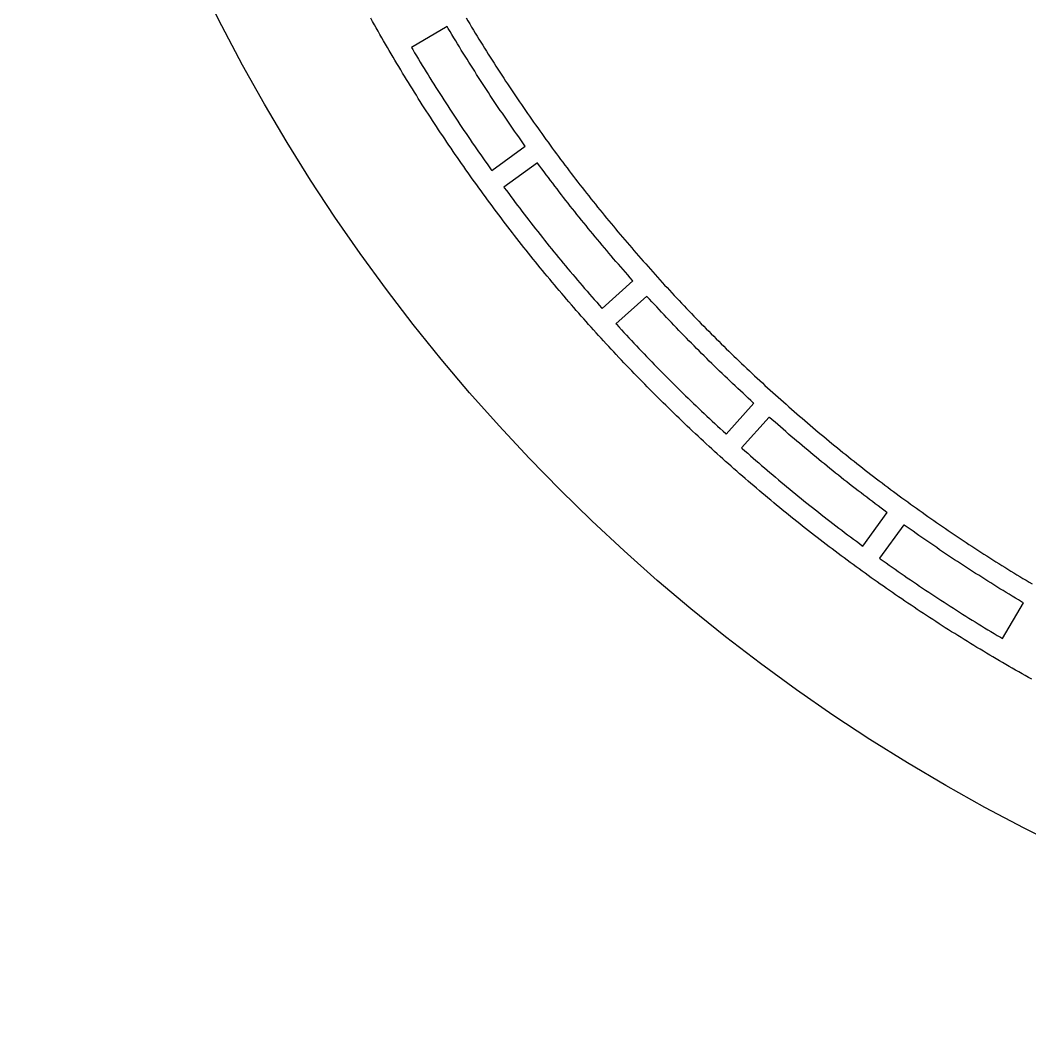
# Model space of a CAD drawing. Header units: millimetres. Extents: x -14.2 to 14.2, y -14.2 to 14.2.
# Drawn here: x -14.25 to -6.44, y -14.25 to -6.44 of the extents above; entities that cross this region are included whole.
import ezdxf

# ---------------------------------------------------------------- set-up
doc = ezdxf.new("R2010")
doc.units = ezdxf.units.MM
doc.layers.add('ALTIN', color=2, linetype='Continuous')
doc.layers.add('KESIM', color=1, linetype='Continuous')

msp = doc.modelspace()

# ---------------------------------------------------------------- linework, layer by layer
at = {"layer": 'ALTIN'}
for points in [[(-6.4295, -11.5397), (-6.4547, -11.5257), (-6.4798, -11.5116), (-6.5049, -11.4974), (-6.53, -11.4832), (-6.555, -11.4689), (-6.58, -11.4546), (-6.605, -11.4402), (-6.6299, -11.4258), (-6.6549, -11.4113), (-6.6797, -11.3967), (-6.7046, -11.3821), (-6.7294, -11.3675), (-6.7542, -11.3528), (-6.7789, -11.338), (-6.8037, -11.3232), (-6.8283, -11.3083), (-6.853, -11.2934), (-6.8776, -11.2784), (-6.9022, -11.2634), (-6.9268, -11.2483), (-6.9513, -11.2332), (-6.9758, -11.218), (-7.0002, -11.2027), (-7.0247, -11.1874), (-7.049, -11.1721), (-7.0734, -11.1567), (-7.0977, -11.1412), (-7.122, -11.1257), (-7.1463, -11.1101), (-7.1705, -11.0945), (-7.1947, -11.0788), (-7.2188, -11.0631), (-7.243, -11.0473), (-7.267, -11.0315), (-7.2911, -11.0156), (-7.3151, -10.9997), (-7.3391, -10.9837), (-7.363, -10.9677), (-7.3869, -10.9516), (-7.4108, -10.9354), (-7.4347, -10.9193), (-7.4585, -10.903), (-7.4822, -10.8867), (-7.506, -10.8704), (-7.5297, -10.854), (-7.5533, -10.8375), (-7.5769, -10.821), (-7.6005, -10.8044), (-7.6241, -10.7878), (-7.6476, -10.7712), (-7.6711, -10.7545), (-7.6945, -10.7377), (-7.7179, -10.7209), (-7.7413, -10.704), (-7.7646, -10.6871), (-7.7879, -10.6701), (-7.8112, -10.6531), (-7.8344, -10.6361), (-7.8576, -10.6189), (-7.8808, -10.6018), (-7.9039, -10.5846), (-7.9269, -10.5673), (-7.95, -10.55), (-7.973, -10.5326), (-7.9959, -10.5152), (-8.0189, -10.4977), (-8.0417, -10.4802), (-8.0646, -10.4626), (-8.0874, -10.445), (-8.1102, -10.4273), (-8.1329, -10.4096), (-8.1556, -10.3919), (-8.1782, -10.374), (-8.2008, -10.3562), (-8.2234, -10.3383), (-8.246, -10.3203), (-8.2684, -10.3023), (-8.2909, -10.2842), (-8.3133, -10.2661), (-8.3357, -10.2479), (-8.358, -10.2297), (-8.3803, -10.2115), (-8.4026, -10.1932), (-8.4248, -10.1748), (-8.447, -10.1564), (-8.4691, -10.1379), (-8.4912, -10.1194), (-8.5133, -10.1009), (-8.5353, -10.0823), (-8.5573, -10.0637), (-8.5792, -10.045), (-8.6011, -10.0262), (-8.623, -10.0074), (-8.6448, -9.9886), (-8.6665, -9.9697), (-8.6883, -9.9508), (-8.71, -9.9318), (-8.7316, -9.9128), (-8.7532, -9.8937), (-8.7748, -9.8746), (-8.7963, -9.8554), (-8.8178, -9.8362), (-8.8392, -9.8169), (-8.8606, -9.7976), (-8.882, -9.7783), (-8.9033, -9.7589), (-8.9245, -9.7394), (-8.9458, -9.7199), (-8.967, -9.7004), (-8.9881, -9.6808), (-9.0092, -9.6612), (-9.0303, -9.6415), (-9.0513, -9.6218), (-9.0722, -9.602), (-9.0932, -9.5822), (-9.114, -9.5623), (-9.1349, -9.5424), (-9.1557, -9.5225), (-9.1764, -9.5025), (-9.1971, -9.4824), (-9.2178, -9.4623), (-9.2384, -9.4422), (-9.259, -9.422), (-9.2795, -9.4018), (-9.3, -9.3815), (-9.3205, -9.3612), (-9.3409, -9.3409), (-9.3612, -9.3205), (-9.3815, -9.3), (-9.4018, -9.2795), (-9.422, -9.259), (-9.4422, -9.2384), (-9.4623, -9.2178), (-9.4824, -9.1971), (-9.5025, -9.1764), (-9.5225, -9.1557), (-9.5424, -9.1349), (-9.5623, -9.114), (-9.5822, -9.0932), (-9.602, -9.0722), (-9.6218, -9.0513), (-9.6415, -9.0303), (-9.6612, -9.0092), (-9.6808, -8.9881), (-9.7004, -8.967), (-9.7199, -8.9458), (-9.7394, -8.9245), (-9.7589, -8.9033), (-9.7783, -8.882), (-9.7976, -8.8606), (-9.8169, -8.8392), (-9.8362, -8.8178), (-9.8554, -8.7963), (-9.8746, -8.7748), (-9.8937, -8.7532), (-9.9128, -8.7316), (-9.9318, -8.71), (-9.9508, -8.6883), (-9.9697, -8.6665), (-9.9886, -8.6448), (-10.0074, -8.623), (-10.0262, -8.6011), (-10.045, -8.5792), (-10.0637, -8.5573), (-10.0823, -8.5353), (-10.1009, -8.5133), (-10.1194, -8.4912), (-10.1379, -8.4691), (-10.1564, -8.447), (-10.1748, -8.4248), (-10.1932, -8.4026), (-10.2115, -8.3803), (-10.2297, -8.358), (-10.2479, -8.3357), (-10.2661, -8.3133), (-10.2842, -8.2909), (-10.3023, -8.2684), (-10.3203, -8.246), (-10.3383, -8.2234), (-10.3562, -8.2008), (-10.374, -8.1782), (-10.3919, -8.1556), (-10.4096, -8.1329), (-10.4273, -8.1102), (-10.445, -8.0874), (-10.4626, -8.0646), (-10.4802, -8.0417), (-10.4977, -8.0189), (-10.5152, -7.9959), (-10.5326, -7.973), (-10.55, -7.95), (-10.5673, -7.9269), (-10.5846, -7.9039), (-10.6018, -7.8808), (-10.6189, -7.8576), (-10.6361, -7.8344), (-10.6531, -7.8112), (-10.6701, -7.7879), (-10.6871, -7.7646), (-10.704, -7.7413), (-10.7209, -7.7179), (-10.7377, -7.6945), (-10.7545, -7.6711), (-10.7712, -7.6476), (-10.7878, -7.6241), (-10.8044, -7.6005), (-10.821, -7.5769), (-10.8375, -7.5533), (-10.854, -7.5297), (-10.8704, -7.506), (-10.8867, -7.4822), (-10.903, -7.4585), (-10.9193, -7.4347), (-10.9354, -7.4108), (-10.9516, -7.3869), (-10.9677, -7.363), (-10.9837, -7.3391), (-10.9997, -7.3151), (-11.0156, -7.2911), (-11.0315, -7.267), (-11.0473, -7.243), (-11.0631, -7.2188), (-11.0788, -7.1947), (-11.0945, -7.1705), (-11.1101, -7.1463), (-11.1257, -7.122), (-11.1412, -7.0977), (-11.1567, -7.0734), (-11.1721, -7.049), (-11.1874, -7.0247), (-11.2027, -7.0002), (-11.218, -6.9758), (-11.2332, -6.9513), (-11.2483, -6.9268), (-11.2634, -6.9022), (-11.2784, -6.8776), (-11.2934, -6.853), (-11.3083, -6.8283), (-11.3232, -6.8037), (-11.338, -6.7789), (-11.3528, -6.7542), (-11.3675, -6.7294), (-11.3821, -6.7046), (-11.3967, -6.6797), (-11.4113, -6.6549), (-11.4258, -6.6299), (-11.4402, -6.605), (-11.4546, -6.58), (-11.4689, -6.555), (-11.4832, -6.53), (-11.4974, -6.5049), (-11.5116, -6.4798), (-11.5257, -6.4547), (-11.5397, -6.4295)], [(-10.8027, -6.427), (-10.7887, -6.4505), (-10.7746, -6.474), (-10.7604, -6.4975), (-10.7462, -6.521), (-10.732, -6.5444), (-10.7177, -6.5678), (-10.7033, -6.5912), (-10.6889, -6.6145), (-10.6745, -6.6378), (-10.66, -6.6611), (-10.6454, -6.6843), (-10.6308, -6.7075), (-10.6161, -6.7307), (-10.6014, -6.7539), (-10.5867, -6.777), (-10.5719, -6.8), (-10.557, -6.8231), (-10.5421, -6.8461), (-10.5271, -6.8691), (-10.5121, -6.892), (-10.4971, -6.915), (-10.4819, -6.9378), (-10.4668, -6.9607), (-10.4516, -6.9835), (-10.4363, -7.0063), (-10.421, -7.0291), (-10.4056, -7.0518), (-10.3902, -7.0745), (-10.3748, -7.0971), (-10.3593, -7.1197), (-10.3437, -7.1423), (-10.3281, -7.1649), (-10.3124, -7.1874), (-10.2967, -7.2099), (-10.281, -7.2323), (-10.2652, -7.2547), (-10.2493, -7.2771), (-10.2334, -7.2994), (-10.2175, -7.3217), (-10.2015, -7.344), (-10.1854, -7.3663), (-10.1693, -7.3885), (-10.1532, -7.4106), (-10.137, -7.4328), (-10.1208, -7.4549), (-10.1045, -7.4769), (-10.0881, -7.4989), (-10.0718, -7.5209), (-10.0553, -7.5429), (-10.0388, -7.5648), (-10.0223, -7.5867), (-10.0057, -7.6085), (-9.9891, -7.6304), (-9.9725, -7.6521), (-9.9557, -7.6739), (-9.939, -7.6956), (-9.9222, -7.7172), (-9.9053, -7.7389), (-9.8884, -7.7605), (-9.8714, -7.782), (-9.8544, -7.8035), (-9.8374, -7.825), (-9.8203, -7.8465), (-9.8031, -7.8679), (-9.786, -7.8892), (-9.7687, -7.9106), (-9.7514, -7.9319), (-9.7341, -7.9531), (-9.7167, -7.9743), (-9.6993, -7.9955), (-9.6819, -8.0166), (-9.6643, -8.0377), (-9.6468, -8.0588), (-9.6292, -8.0798), (-9.6115, -8.1008), (-9.5938, -8.1218), (-9.5761, -8.1427), (-9.5583, -8.1636), (-9.5405, -8.1844), (-9.5226, -8.2052), (-9.5047, -8.2259), (-9.4867, -8.2467), (-9.4687, -8.2673), (-9.4506, -8.288), (-9.4325, -8.3086), (-9.4144, -8.3291), (-9.3962, -8.3497), (-9.3779, -8.3701), (-9.3597, -8.3906), (-9.3413, -8.411), (-9.323, -8.4313), (-9.3045, -8.4517), (-9.2861, -8.4719), (-9.2676, -8.4922), (-9.249, -8.5124), (-9.2304, -8.5325), (-9.2118, -8.5526), (-9.1931, -8.5727), (-9.1744, -8.5928), (-9.1556, -8.6128), (-9.1368, -8.6327), (-9.118, -8.6526), (-9.0991, -8.6725), (-9.0801, -8.6923), (-9.0611, -8.7121), (-9.0421, -8.7319), (-9.023, -8.7516), (-9.0039, -8.7712), (-8.9848, -8.7908), (-8.9656, -8.8104), (-8.9463, -8.83), (-8.927, -8.8495), (-8.9077, -8.8689), (-8.8883, -8.8883), (-8.8689, -8.9077), (-8.8495, -8.927), (-8.83, -8.9463), (-8.8104, -8.9656), (-8.7908, -8.9848), (-8.7712, -9.0039), (-8.7516, -9.023), (-8.7319, -9.0421), (-8.7121, -9.0611), (-8.6923, -9.0801), (-8.6725, -9.0991), (-8.6526, -9.118), (-8.6327, -9.1368), (-8.6128, -9.1556), (-8.5928, -9.1744), (-8.5727, -9.1931), (-8.5526, -9.2118), (-8.5325, -9.2304), (-8.5124, -9.249), (-8.4922, -9.2676), (-8.4719, -9.2861), (-8.4517, -9.3045), (-8.4313, -9.323), (-8.411, -9.3413), (-8.3906, -9.3597), (-8.3701, -9.3779), (-8.3497, -9.3962), (-8.3291, -9.4144), (-8.3086, -9.4325), (-8.288, -9.4506), (-8.2673, -9.4687), (-8.2467, -9.4867), (-8.2259, -9.5047), (-8.2052, -9.5226), (-8.1844, -9.5405), (-8.1636, -9.5583), (-8.1427, -9.5761), (-8.1218, -9.5938), (-8.1008, -9.6115), (-8.0798, -9.6292), (-8.0588, -9.6468), (-8.0377, -9.6643), (-8.0166, -9.6819), (-7.9955, -9.6993), (-7.9743, -9.7167), (-7.9531, -9.7341), (-7.9319, -9.7514), (-7.9106, -9.7687), (-7.8892, -9.786), (-7.8679, -9.8031), (-7.8465, -9.8203), (-7.825, -9.8374), (-7.8035, -9.8544), (-7.782, -9.8714), (-7.7605, -9.8884), (-7.7389, -9.9053), (-7.7172, -9.9222), (-7.6956, -9.939), (-7.6739, -9.9557), (-7.6521, -9.9725), (-7.6304, -9.9891), (-7.6085, -10.0057), (-7.5867, -10.0223), (-7.5648, -10.0388), (-7.5429, -10.0553), (-7.5209, -10.0718), (-7.4989, -10.0881), (-7.4769, -10.1045), (-7.4549, -10.1208), (-7.4328, -10.137), (-7.4106, -10.1532), (-7.3885, -10.1693), (-7.3663, -10.1854), (-7.344, -10.2015), (-7.3217, -10.2175), (-7.2994, -10.2334), (-7.2771, -10.2493), (-7.2547, -10.2652), (-7.2323, -10.281), (-7.2099, -10.2967), (-7.1874, -10.3124), (-7.1649, -10.3281), (-7.1423, -10.3437), (-7.1197, -10.3593), (-7.0971, -10.3748), (-7.0745, -10.3902), (-7.0518, -10.4056), (-7.0291, -10.421), (-7.0063, -10.4363), (-6.9835, -10.4516), (-6.9607, -10.4668), (-6.9378, -10.4819), (-6.915, -10.4971), (-6.892, -10.5121), (-6.8691, -10.5271), (-6.8461, -10.5421), (-6.8231, -10.557), (-6.8, -10.5719), (-6.777, -10.5867), (-6.7539, -10.6014), (-6.7307, -10.6161), (-6.7075, -10.6308), (-6.6843, -10.6454), (-6.6611, -10.66), (-6.6378, -10.6745), (-6.6145, -10.6889), (-6.5912, -10.7033), (-6.5678, -10.7177), (-6.5444, -10.732), (-6.521, -10.7462), (-6.4975, -10.7604), (-6.474, -10.7746), (-6.4505, -10.7887), (-6.427, -10.8027)]]:
    msp.add_lwpolyline(points, dxfattribs=at)
for points in [[(-10.4278, -7.3016), (-10.4437, -7.2789), (-10.4596, -7.2561), (-10.4754, -7.2332), (-10.4911, -7.2104), (-10.5068, -7.1874), (-10.5225, -7.1645), (-10.5381, -7.1415), (-10.5536, -7.1185), (-10.5692, -7.0955), (-10.5846, -7.0724), (-10.6, -7.0493), (-10.6154, -7.0262), (-10.6307, -7.003), (-10.6459, -6.9798), (-10.6611, -6.9565), (-10.6763, -6.9333), (-10.6914, -6.9099), (-10.7064, -6.8866), (-10.7214, -6.8632), (-10.7364, -6.8398), (-10.7513, -6.8164), (-10.7661, -6.7929), (-10.7809, -6.7694), (-10.7957, -6.7459), (-10.8103, -6.7223), (-10.825, -6.6987), (-10.8396, -6.6751), (-10.8541, -6.6514), (-10.8686, -6.6277), (-10.883, -6.604), (-10.8974, -6.5802), (-10.9117, -6.5564), (-10.926, -6.5326), (-10.9402, -6.5088), (-10.9487, -6.4945), (-11.2259, -6.6545), (-11.2153, -6.6724), (-11.2007, -6.6968), (-11.186, -6.7212), (-11.1713, -6.7456), (-11.1566, -6.77), (-11.1418, -6.7943), (-11.127, -6.8186), (-11.1121, -6.8429), (-11.0971, -6.8671), (-11.0821, -6.8913), (-11.067, -6.9154), (-11.0519, -6.9396), (-11.0367, -6.9637), (-11.0215, -6.9877), (-11.0063, -7.0118), (-10.9909, -7.0358), (-10.9756, -7.0597), (-10.9601, -7.0836), (-10.9447, -7.1075), (-10.9291, -7.1314), (-10.9135, -7.1552), (-10.8979, -7.179), (-10.8822, -7.2028), (-10.8665, -7.2265), (-10.8507, -7.2502), (-10.8348, -7.2738), (-10.8189, -7.2975), (-10.803, -7.3211), (-10.787, -7.3446), (-10.7709, -7.3681), (-10.7548, -7.3916), (-10.7387, -7.415), (-10.7225, -7.4385), (-10.7062, -7.4618), (-10.6899, -7.4852), (-10.6736, -7.5085), (-10.6572, -7.5317), (-10.6407, -7.555), (-10.6242, -7.5782), (-10.6076, -7.6013), (-10.6045, -7.6057), (-10.3456, -7.4176), (-10.3475, -7.4149), (-10.3637, -7.3923), (-10.3798, -7.3697), (-10.3958, -7.3471), (-10.4119, -7.3244)], [(-9.6075, -8.3516), (-9.6257, -8.3307), (-9.6438, -8.3096), (-9.6619, -8.2886), (-9.68, -8.2675), (-9.698, -8.2463), (-9.7159, -8.2252), (-9.7339, -8.2039), (-9.7517, -8.1827), (-9.7696, -8.1614), (-9.7874, -8.1401), (-9.8051, -8.1187), (-9.8228, -8.0973), (-9.8404, -8.0758), (-9.858, -8.0543), (-9.8756, -8.0328), (-9.8931, -8.0112), (-9.9105, -7.9896), (-9.9279, -7.968), (-9.9453, -7.9463), (-9.9626, -7.9246), (-9.9799, -7.9029), (-9.9971, -7.8811), (-10.0143, -7.8592), (-10.0314, -7.8374), (-10.0485, -7.8155), (-10.0655, -7.7935), (-10.0825, -7.7715), (-10.0994, -7.7495), (-10.1163, -7.7275), (-10.1331, -7.7054), (-10.1499, -7.6833), (-10.1666, -7.6611), (-10.1833, -7.6389), (-10.2, -7.6167), (-10.2166, -7.5944), (-10.2331, -7.5721), (-10.2496, -7.5498), (-10.2516, -7.5471), (-10.5104, -7.7352), (-10.5072, -7.7395), (-10.4903, -7.7624), (-10.4734, -7.7853), (-10.4564, -7.8081), (-10.4393, -7.8309), (-10.4222, -7.8537), (-10.405, -7.8764), (-10.3878, -7.8991), (-10.3706, -7.9217), (-10.3533, -7.9443), (-10.3359, -7.9669), (-10.3185, -7.9894), (-10.301, -8.0119), (-10.2835, -8.0344), (-10.266, -8.0568), (-10.2484, -8.0792), (-10.2307, -8.1015), (-10.213, -8.1238), (-10.1953, -8.1461), (-10.1775, -8.1683), (-10.1596, -8.1905), (-10.1418, -8.2126), (-10.1238, -8.2347), (-10.1058, -8.2568), (-10.0878, -8.2788), (-10.0697, -8.3008), (-10.0516, -8.3228), (-10.0334, -8.3447), (-10.0152, -8.3665), (-9.9969, -8.3884), (-9.9786, -8.4102), (-9.9602, -8.4319), (-9.9418, -8.4536), (-9.9233, -8.4753), (-9.9048, -8.4969), (-9.8862, -8.5185), (-9.8676, -8.5401), (-9.849, -8.5616), (-9.8303, -8.583), (-9.8115, -8.6045), (-9.7927, -8.6258), (-9.7739, -8.6472), (-9.755, -8.6685), (-9.7514, -8.6725), (-9.5136, -8.4584), (-9.5158, -8.4559), (-9.5342, -8.4352), (-9.5526, -8.4143), (-9.5709, -8.3935), (-9.5892, -8.3726)], [(-8.6818, -9.3101), (-8.7021, -9.2912), (-8.7224, -9.2722), (-8.7426, -9.2531), (-8.7628, -9.234), (-8.7829, -9.2149), (-8.803, -9.1957), (-8.823, -9.1765), (-8.843, -9.1572), (-8.863, -9.1379), (-8.8829, -9.1185), (-8.9027, -9.0991), (-8.9226, -9.0797), (-8.9424, -9.0602), (-8.9621, -9.0407), (-8.9818, -9.0211), (-9.0015, -9.0015), (-9.0211, -8.9818), (-9.0407, -8.9621), (-9.0602, -8.9424), (-9.0797, -8.9226), (-9.0991, -8.9027), (-9.1185, -8.8829), (-9.1379, -8.863), (-9.1572, -8.843), (-9.1765, -8.823), (-9.1957, -8.803), (-9.2149, -8.7829), (-9.234, -8.7628), (-9.2531, -8.7426), (-9.2722, -8.7224), (-9.2912, -8.7021), (-9.3101, -8.6818), (-9.3291, -8.6615), (-9.3479, -8.6411), (-9.3668, -8.6207), (-9.3855, -8.6003), (-9.4043, -8.5798), (-9.4065, -8.5773), (-9.6443, -8.7914), (-9.6407, -8.7954), (-9.6215, -8.8165), (-9.6022, -8.8374), (-9.5829, -8.8583), (-9.5636, -8.8792), (-9.5442, -8.9001), (-9.5247, -8.9209), (-9.5052, -8.9416), (-9.4857, -8.9624), (-9.4661, -8.983), (-9.4465, -9.0037), (-9.4268, -9.0242), (-9.4071, -9.0448), (-9.3874, -9.0653), (-9.3676, -9.0858), (-9.3477, -9.1062), (-9.3279, -9.1265), (-9.3079, -9.1469), (-9.2879, -9.1672), (-9.2679, -9.1874), (-9.2479, -9.2076), (-9.2277, -9.2277), (-9.2076, -9.2479), (-9.1874, -9.2679), (-9.1672, -9.2879), (-9.1469, -9.3079), (-9.1265, -9.3279), (-9.1062, -9.3477), (-9.0858, -9.3676), (-9.0653, -9.3874), (-9.0448, -9.4071), (-9.0242, -9.4268), (-9.0037, -9.4465), (-8.983, -9.4661), (-8.9624, -9.4857), (-8.9416, -9.5052), (-8.9209, -9.5247), (-8.9001, -9.5442), (-8.8792, -9.5636), (-8.8583, -9.5829), (-8.8374, -9.6022), (-8.8165, -9.6215), (-8.7954, -9.6407), (-8.7914, -9.6443), (-8.5773, -9.4065), (-8.5798, -9.4043), (-8.6003, -9.3855), (-8.6207, -9.3668), (-8.6411, -9.3479), (-8.6615, -9.3291)], [(-7.6611, -10.1666), (-7.6833, -10.1499), (-7.7054, -10.1331), (-7.7275, -10.1163), (-7.7495, -10.0994), (-7.7715, -10.0825), (-7.7935, -10.0655), (-7.8155, -10.0485), (-7.8374, -10.0314), (-7.8592, -10.0143), (-7.8811, -9.9971), (-7.9029, -9.9799), (-7.9246, -9.9626), (-7.9463, -9.9453), (-7.968, -9.9279), (-7.9896, -9.9105), (-8.0112, -9.8931), (-8.0328, -9.8756), (-8.0543, -9.858), (-8.0758, -9.8404), (-8.0973, -9.8228), (-8.1187, -9.8051), (-8.1401, -9.7874), (-8.1614, -9.7696), (-8.1827, -9.7517), (-8.2039, -9.7339), (-8.2252, -9.7159), (-8.2463, -9.698), (-8.2675, -9.68), (-8.2886, -9.6619), (-8.3096, -9.6438), (-8.3307, -9.6257), (-8.3516, -9.6075), (-8.3726, -9.5892), (-8.3935, -9.5709), (-8.4143, -9.5526), (-8.4352, -9.5342), (-8.4559, -9.5158), (-8.4584, -9.5136), (-8.6725, -9.7514), (-8.6685, -9.755), (-8.6472, -9.7739), (-8.6258, -9.7927), (-8.6045, -9.8115), (-8.583, -9.8303), (-8.5616, -9.849), (-8.5401, -9.8676), (-8.5185, -9.8862), (-8.4969, -9.9048), (-8.4753, -9.9233), (-8.4536, -9.9418), (-8.4319, -9.9602), (-8.4102, -9.9786), (-8.3884, -9.9969), (-8.3665, -10.0152), (-8.3447, -10.0334), (-8.3228, -10.0516), (-8.3008, -10.0697), (-8.2788, -10.0878), (-8.2568, -10.1058), (-8.2347, -10.1238), (-8.2126, -10.1418), (-8.1905, -10.1596), (-8.1683, -10.1775), (-8.1461, -10.1953), (-8.1238, -10.213), (-8.1015, -10.2307), (-8.0792, -10.2484), (-8.0568, -10.266), (-8.0344, -10.2835), (-8.0119, -10.301), (-7.9894, -10.3185), (-7.9669, -10.3359), (-7.9443, -10.3533), (-7.9217, -10.3706), (-7.8991, -10.3878), (-7.8764, -10.405), (-7.8537, -10.4222), (-7.8309, -10.4393), (-7.8081, -10.4564), (-7.7853, -10.4734), (-7.7624, -10.4903), (-7.7395, -10.5072), (-7.7352, -10.5104), (-7.5471, -10.2516), (-7.5498, -10.2496), (-7.5721, -10.2331), (-7.5944, -10.2166), (-7.6167, -10.2), (-7.6389, -10.1833)], [(-6.6277, -10.8686), (-6.6514, -10.8541), (-6.6751, -10.8396), (-6.6987, -10.825), (-6.7223, -10.8103), (-6.7459, -10.7957), (-6.7694, -10.7809), (-6.7929, -10.7661), (-6.8164, -10.7513), (-6.8398, -10.7364), (-6.8632, -10.7214), (-6.8866, -10.7064), (-6.9099, -10.6914), (-6.9333, -10.6763), (-6.9565, -10.6611), (-6.9798, -10.6459), (-7.003, -10.6307), (-7.0262, -10.6154), (-7.0493, -10.6), (-7.0724, -10.5846), (-7.0955, -10.5692), (-7.1185, -10.5536), (-7.1415, -10.5381), (-7.1645, -10.5225), (-7.1874, -10.5068), (-7.2104, -10.4911), (-7.2332, -10.4754), (-7.2561, -10.4596), (-7.2789, -10.4437), (-7.3016, -10.4278), (-7.3244, -10.4119), (-7.3471, -10.3958), (-7.3697, -10.3798), (-7.3923, -10.3637), (-7.4149, -10.3475), (-7.4176, -10.3456), (-7.6057, -10.6045), (-7.6013, -10.6076), (-7.5782, -10.6242), (-7.555, -10.6407), (-7.5317, -10.6572), (-7.5085, -10.6736), (-7.4852, -10.6899), (-7.4618, -10.7062), (-7.4385, -10.7225), (-7.415, -10.7387), (-7.3916, -10.7548), (-7.3681, -10.7709), (-7.3446, -10.787), (-7.3211, -10.803), (-7.2975, -10.8189), (-7.2738, -10.8348), (-7.2502, -10.8507), (-7.2265, -10.8665), (-7.2028, -10.8822), (-7.179, -10.8979), (-7.1552, -10.9135), (-7.1314, -10.9291), (-7.1075, -10.9447), (-7.0836, -10.9601), (-7.0597, -10.9756), (-7.0358, -10.9909), (-7.0118, -11.0063), (-6.9877, -11.0215), (-6.9637, -11.0367), (-6.9396, -11.0519), (-6.9154, -11.067), (-6.8913, -11.0821), (-6.8671, -11.0971), (-6.8429, -11.1121), (-6.8186, -11.127), (-6.7943, -11.1418), (-6.77, -11.1566), (-6.7456, -11.1713), (-6.7212, -11.186), (-6.6968, -11.2007), (-6.6724, -11.2153), (-6.6545, -11.2259), (-6.4945, -10.9487), (-6.5088, -10.9402), (-6.5326, -10.926), (-6.5564, -10.9117), (-6.5802, -10.8974), (-6.604, -10.883)]]:
    msp.add_lwpolyline(points, close=True, dxfattribs=at)
at = {"layer": 'KESIM'}
msp.add_circle((0, 0), 14.25, dxfattribs=at)

doc.saveas('drawing.dxf')
